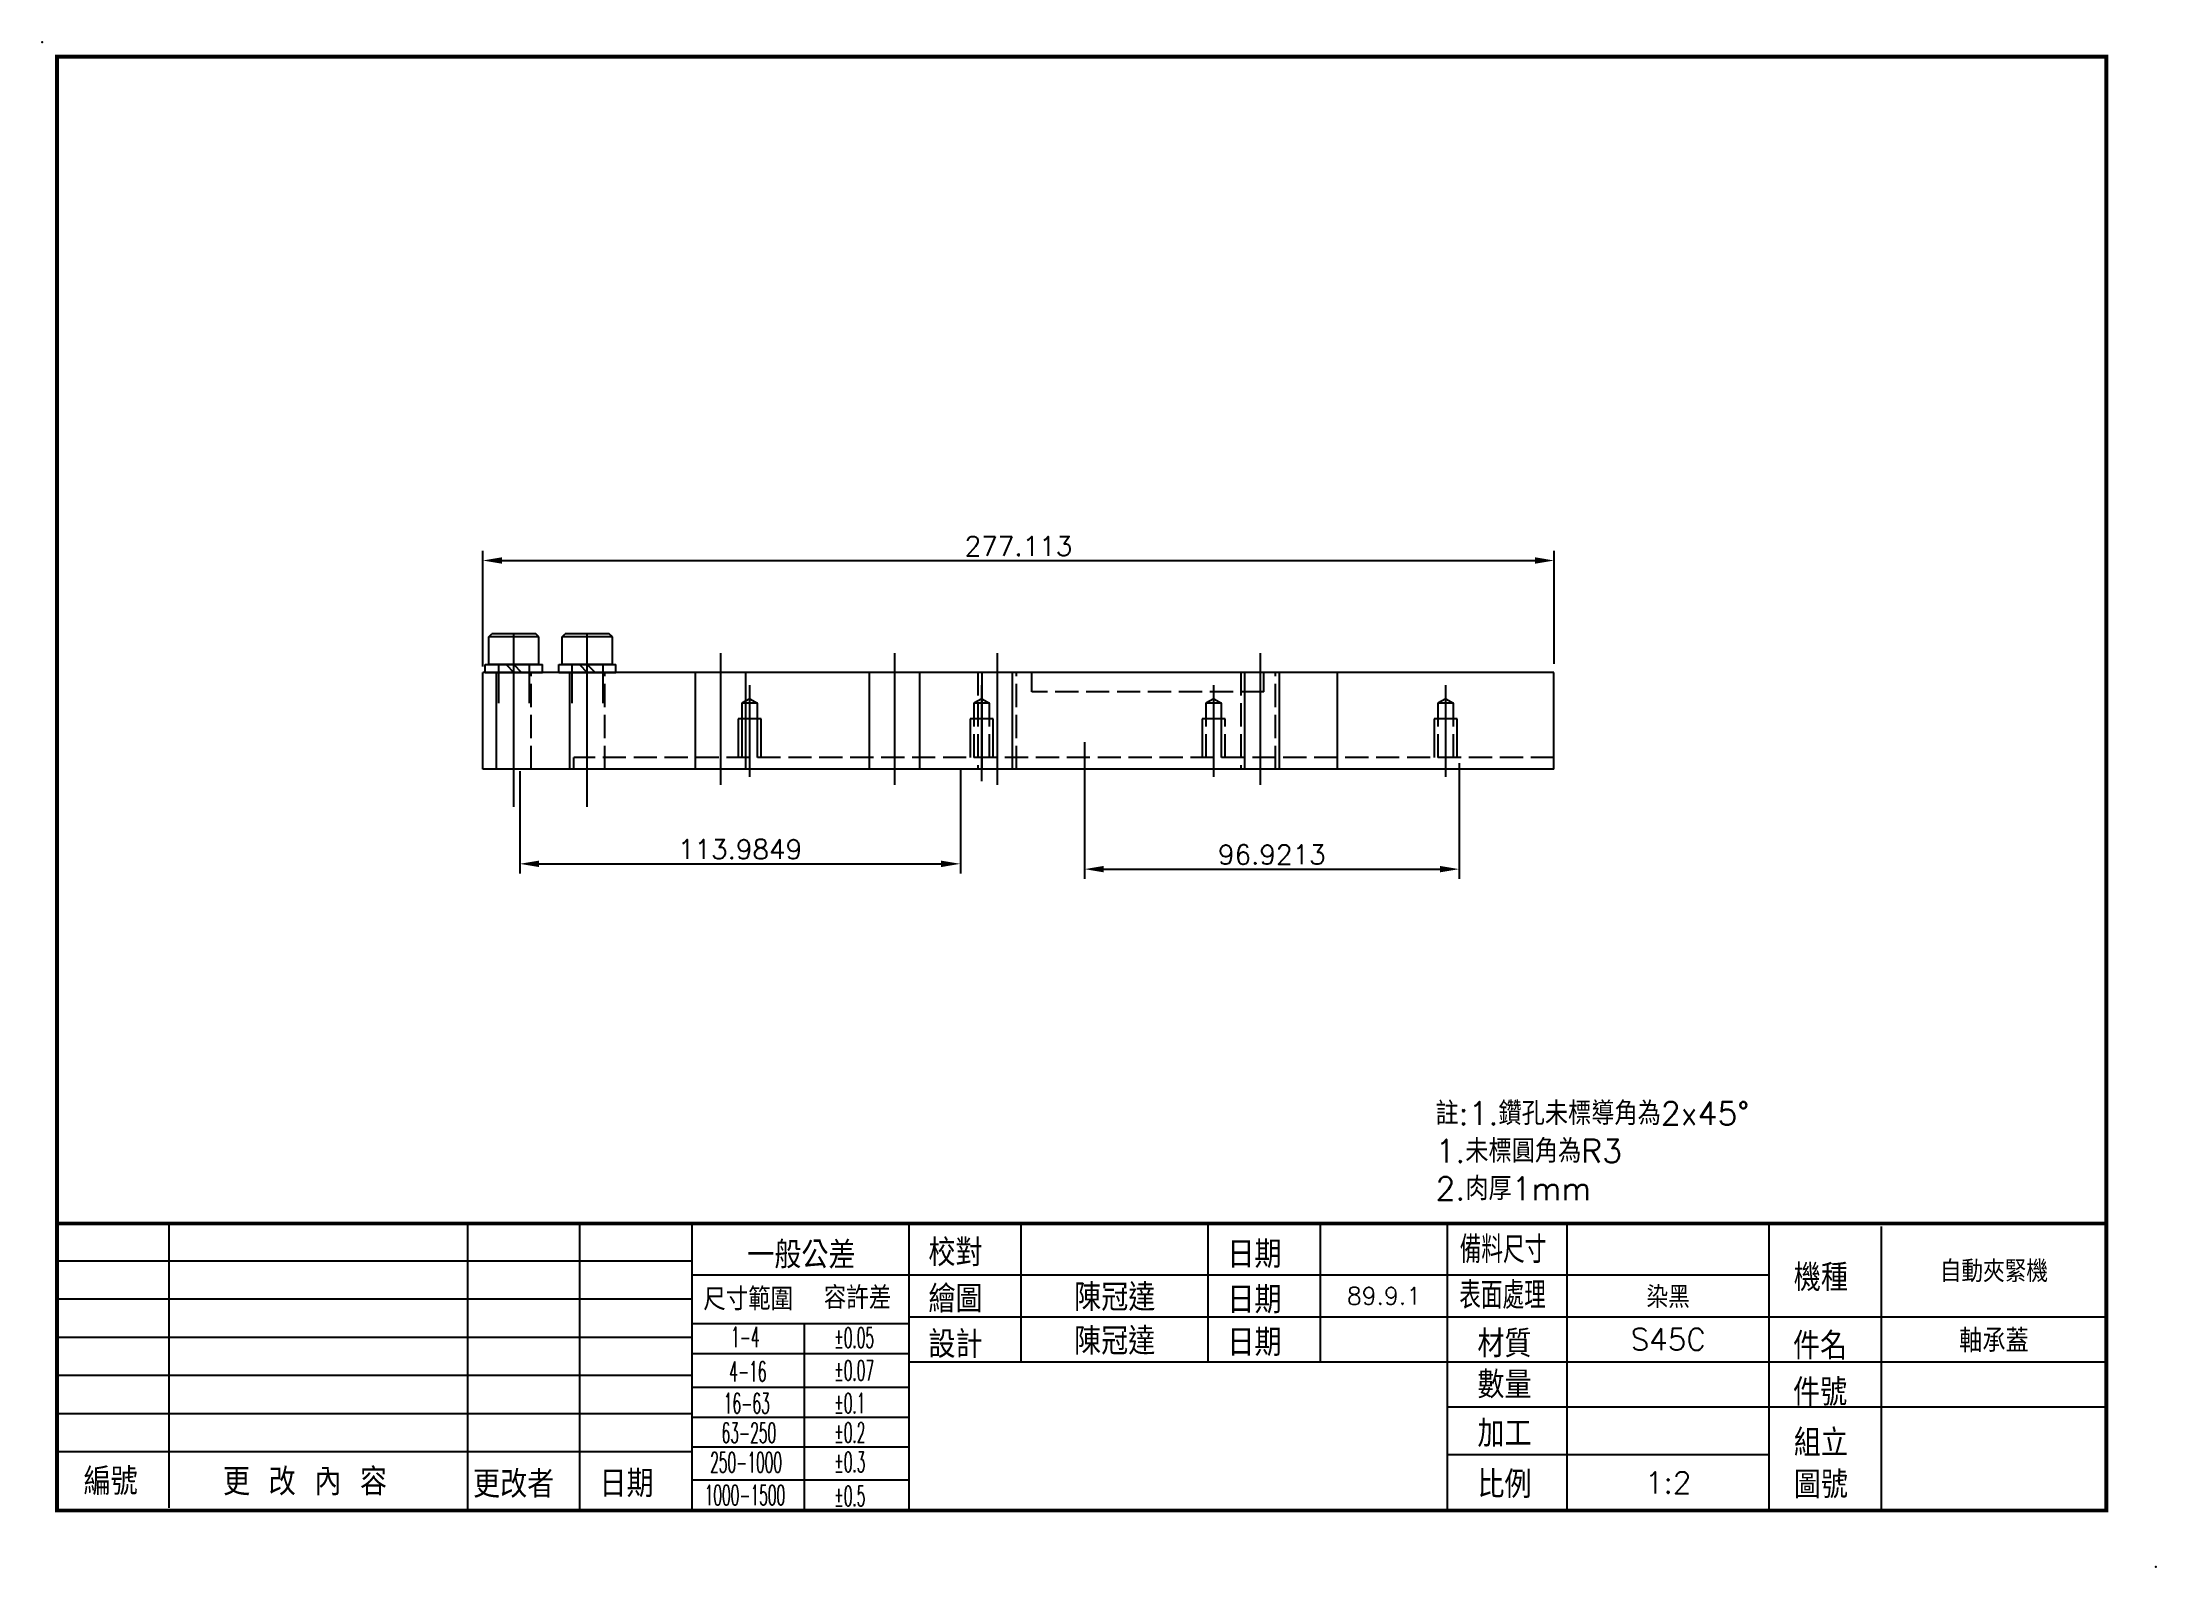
# Model space of a CAD drawing. Extents: x 33 to 580, y 658 to 1052.
import ezdxf
from ezdxf.enums import TextEntityAlignment as Align

# ---------------------------------------------------------------- set-up
doc = ezdxf.new("R2010")
doc.units = 0
doc.header["$LTSCALE"] = 2
doc.header["$MEASUREMENT"] = 0
doc.linetypes.add('CENTER', pattern=[22, 20, -1, 0, -1])
doc.linetypes.add('DASHED', pattern=[4, 3, -1])
doc.layers.get('0').update_dxf_attribs({"linetype": 'CONTINUOUS'})
doc.layers.get('DEFPOINTS').update_dxf_attribs({"linetype": 'CONTINUOUS'})
for name, color, linetype in [('BORDER', 7, 'CONTINUOUS'), ('DIM', 2, 'CONTINUOUS'), ('SHEET', 7, 'CONTINUOUS'), ('TEXT', 4, 'CONTINUOUS')]:
    doc.layers.add(name, color=color, linetype=linetype)
doc.styles.add('CHINA', font='romans.shx', dxfattribs={"bigfont": 'chineset.shx'})
doc.styles.add('ROMANS', font='romans', dxfattribs={"width": 0.5})
doc.styles.get("Standard").update_dxf_attribs({"font": 'txt.shx', "bigfont": 'chineset.shx'})
doc.dimstyles.get("Standard").update_dxf_attribs({"dimtxt": 0.18, "dimasz": 0.18, "dimexe": 0.18, "dimexo": 0.0625, "dimgap": 0.09, "dimtad": 0, "dimtih": 1, "dimtoh": 1, "dimdec": 4, "dimzin": 0, "dimtxsty": 'STANDARD', "dimcen": 0.09, "dimazin": 3, "dimtfac": 1, "dimtdec": 4, "dimtofl": 0, "dimtmove": 0, "dimatfit": 3, "dimtolj": 1, "dimtzin": 0})

# ---------------------------------------------------------------- blocks, each defined once
blk = doc.blocks.new('A4')
for p in [(-134.41, 77.3), (138.88, -119.82)]:
    blk.add_point(p)
at = {"layer": 'SHEET'}
for p, q in [((-117.99, -112.19), (-117.99, -75.44)), ((-79.39, -112.56), (-79.39, -75.44)), ((-64.88, -112.56), (-64.88, -75.44)), ((-50.37, -112.56), (-50.37, -75.44)), ((-22.32, -112.56), (-22.32, -75.44)), ((-7.82, -93.33), (-7.82, -75.44)), ((16.36, -93.33), (16.36, -75.44)), ((30.87, -93.33), (30.87, -75.44)), ((47.31, -112.56), (47.31, -75.44)), ((62.79, -112.56), (62.79, -75.44)), ((88.9, -112.56), (88.9, -75.44)), ((103.41, -112.56), (103.41, -75.81)), ((-132.5, -80.27), (-50.37, -80.27)), ((-50.37, -82.1), (88.9, -82.1)), ((-132.5, -85.2), (-50.37, -85.2)), ((-132.5, -90.14), (-50.37, -90.14)), ((-50.37, -88.39), (-22.32, -88.39)), ((-35.86, -112.56), (-35.86, -88.39)), ((-22.32, -87.52), (132.5, -87.52)), ((-50.37, -92.25), (-22.32, -92.25)), ((-132.5, -95.07), (-50.37, -95.07)), ((-22.32, -93.33), (132.5, -93.33)), ((-50.37, -96.61), (-22.32, -96.61)), ((-132.5, -100), (-50.37, -100)), ((-50.37, -100.48), (-22.32, -100.48)), ((47.31, -99.13), (132.5, -99.13)), ((-132.5, -104.93), (-50.37, -104.93)), ((-50.37, -104.34), (-22.32, -104.34)), ((47.31, -105.31), (88.9, -105.31)), ((-50.37, -108.59), (-22.32, -108.59))]:
    blk.add_line(p, q, dxfattribs=at)
at = {"layer": 'SHEET', "const_width": 0.5}
blk.add_lwpolyline([(-132.5, -112.56), (-132.5, 75.44), (132.5, 75.44), (132.5, -112.56)], close=True, dxfattribs=at)
blk.add_lwpolyline([(-132.5, -75.44), (132.5, -75.44)], dxfattribs=at)
at = {"layer": 'SHEET', "color": 2, "style": 'CHINA'}
blk.add_text('一般公差', height=3.5, dxfattribs=at).set_placement((-36.25, -79.33), align=Align.MIDDLE)
for s, height, p in [('校對', 3.5, (-19.82, -80.96)), ('日期', 3.5, (18.84, -81.18)), ('機種', 3.5, (92.08, -84.19)), ('尺寸範圍', 2.901, (-48.93, -86.66)), ('容許差', 2.901, (-33.34, -86.48)), ('繪圖', 3.5, (-19.82, -86.95)), ('日期', 3.5, (18.84, -87.06)), ('設計', 3.5, (-19.82, -92.82)), ('日期', 3.5, (18.84, -92.58)), ('材質', 3.5, (51.17, -92.74)), ('件名', 3.5, (91.98, -93.02)), ('數量', 3.5, (51.17, -98.05)), ('件號', 3.5, (91.98, -99.02)), ('加工', 3.5, (51.17, -104.35)), ('組立', 3.5, (92.08, -105.55)), ('編號', 3.5, (-129.06, -110.55)), ('更 改 內 容', 3.5, (-111.03, -110.59)), ('更改者', 3.5, (-78.7, -110.9)), ('日期', 3.5, (-62.36, -110.83)), ('比例', 3.5, (51.17, -110.93)), ('圖號', 3.5, (92.08, -110.97))]:
    blk.add_text(s, height=height, dxfattribs=at).set_placement(p)
at = {"layer": 'SHEET', "color": 2}
for s, height, style, width, p in [('備料尺寸', 3.5, 'CHINA', 0.8, (48.88, -80.56)), ('表面處理', 3.5, 'CHINA', 0.8, (48.82, -86.47)), ('1-4', 2.611, 'ROMANS', 0.5, (-45.35, -91.42)), ('%%p0.05', 2.611, 'ROMANS', 0.5, (-32, -91.52)), ('4-16', 2.611, 'ROMANS', 0.5, (-45.57, -95.88)), ('%%p0.07', 2.611, 'ROMANS', 0.5, (-32, -95.75)), ('16-63', 2.611, 'ROMANS', 0.5, (-46.27, -99.99)), ('%%p0.1', 2.611, 'ROMANS', 0.5, (-32, -99.98)), ('63-250', 2.611, 'ROMANS', 0.5, (-46.56, -103.81)), ('%%p0.2', 2.611, 'ROMANS', 0.5, (-32, -103.78)), ('250-1000', 2.611, 'ROMANS', 0.5, (-48.04, -107.62)), ('%%p0.3', 2.611, 'ROMANS', 0.5, (-32, -107.59)), ('1000-1500', 2.611, 'ROMANS', 0.5, (-48.75, -111.87)), ('%%p0.5', 2.611, 'ROMANS', 0.5, (-32, -111.98))]:
    blk.add_text(s, height=height, dxfattribs=dict(at, style=style, width=width)).set_placement(p)
blk = doc.blocks.new('A4TZT')
at = {"layer": 'DIM', "color": 2, "linetype": 'CONTINUOUS', "style": 'CHINA'}
for tag, height, p in [('ITEM', 2.8, (117.95, -81.48)), ('DRAWER', 3.5, (4.27, -84.81)), ('DATE1', 2.24, (39.09, -84.81)), ('SURFACE', 2.8, (75.84, -84.81)), ('DESIGNER', 3.5, (4.26, -90.48)), ('DATE2', 2.24, (39.09, -90.43)), ('MATERIAL', 2.8, (75.84, -90.43)), ('PARTNAME', 3, (117.95, -90.43)), ('QTY', 2.8, (75.84, -96.23)), ('PNUM', 2.8, (117.95, -96.23)), ('COMPANY', 5.2, (12.49, -102.95)), ('COMNO', 2.8, (117.95, -105.85)), ('SCALE', 2.8, (75.84, -108.94))]:
    blk.add_attdef(tag, text='', height=height, dxfattribs=at).set_placement(p, align=Align.MIDDLE)
blk = doc.blocks.new('*D3')
at = {"layer": 'DEFPOINTS', "color": 0}
for p in [(424.03, 918.44), (146.92, 889.79), (424.03, 890.48)]:
    blk.add_point(p, dxfattribs=at)
at = {"layer": 'DIM', "color": 0}
for p, q in [((146.92, 891.04), (146.92, 920.94)), ((151.92, 918.44), (419.03, 918.44)), ((424.03, 891.73), (424.03, 920.94))]:
    blk.add_line(p, q, dxfattribs=at)
for points in [[(151.92, 919.28), (151.92, 917.61), (146.92, 918.44)], [(419.03, 919.28), (419.03, 917.61), (424.03, 918.44)]]:
    blk.add_solid(points, dxfattribs=at)
at = {"layer": 'DIM', "color": 0, "insert": (285.48, 922.19), "char_height": 5, "attachment_point": 5}
blk.add_mtext('\\A1;277.113', dxfattribs=at)
blk = doc.blocks.new('*D4')
at = {"layer": 'DEFPOINTS', "color": 0}
for p in [(156.48, 865.24), (270.46, 865.92), (270.46, 840)]:
    blk.add_point(p, dxfattribs=at)
at = {"layer": 'DIM', "color": 0}
for p, q in [((156.48, 863.99), (156.48, 837.5)), ((270.46, 864.67), (270.46, 837.5)), ((161.48, 840), (265.46, 840))]:
    blk.add_line(p, q, dxfattribs=at)
for points in [[(161.48, 840.83), (161.48, 839.16), (156.48, 840)], [(265.46, 840.83), (265.46, 839.16), (270.46, 840)]]:
    blk.add_solid(points, dxfattribs=at)
at = {"layer": 'DIM', "color": 0, "insert": (213.47, 843.75), "char_height": 5, "attachment_point": 5}
blk.add_mtext('\\A1;113.9849', dxfattribs=at)
blk = doc.blocks.new('*D5')
at = {"layer": 'DEFPOINTS', "color": 0}
for p in [(302.54, 872.74), (399.46, 867.28), (399.46, 838.63)]:
    blk.add_point(p, dxfattribs=at)
at = {"layer": 'DIM', "color": 0}
for p, q in [((302.54, 871.49), (302.54, 836.13)), ((399.46, 866.03), (399.46, 836.13)), ((307.54, 838.63), (394.46, 838.63))]:
    blk.add_line(p, q, dxfattribs=at)
for points in [[(307.54, 839.46), (307.54, 837.8), (302.54, 838.63)], [(394.46, 839.46), (394.46, 837.8), (399.46, 838.63)]]:
    blk.add_solid(points, dxfattribs=at)
at = {"layer": 'DIM', "color": 0, "insert": (351, 842.38), "char_height": 5, "attachment_point": 5}
blk.add_mtext('\\A1;96.9213', dxfattribs=at)

msp = doc.modelspace()

# ---------------------------------------------------------------- linework, layer by layer
at = {"color": 7, "linetype": 'CONTINUOUS'}
for p, q in [((148.46516, 898.71882), (149.26516, 899.51882)), ((148.46516, 891.51882), (148.46516, 898.71882)), ((161.46516, 898.71881), (148.46516, 898.71882)), ((160.66516, 899.51882), (149.26516, 899.51882)), ((154.96515, 854.7385), (154.96515, 899.29913)), ((161.46516, 898.71881), (160.66516, 899.51882)), ((161.46516, 891.51882), (161.46516, 898.71881)), ((167.46515, 898.71882), (168.26515, 899.51882)), ((180.46515, 898.71882), (167.46515, 898.71882)), ((167.46515, 891.51882), (167.46515, 898.71882)), ((179.66515, 899.51882), (168.26515, 899.51882)), ((173.96515, 854.7385), (173.96515, 899.29913)), ((180.46515, 898.71882), (179.66515, 899.51882)), ((180.46515, 891.51882), (180.46515, 898.71882)), ((147.56515, 889.51882), (147.56515, 891.51882)), ((147.56515, 891.51882), (162.36515, 891.51882)), ((161.46516, 891.51882), (148.46516, 891.51882)), ((150.96516, 891.51882), (150.96516, 881.51882)), ((152.96515, 891.51882), (154.96515, 889.51882)), ((154.96516, 891.51882), (156.96516, 889.51882)), ((158.96516, 891.51882), (158.96516, 881.51882)), ((162.36515, 889.51882), (162.36515, 891.51882)), ((166.56515, 889.51882), (166.56515, 891.51882)), ((166.56515, 891.51882), (181.36515, 891.51882)), ((180.46515, 891.51882), (167.46515, 891.51882)), ((169.96515, 891.51882), (169.96515, 881.51882)), ((171.96515, 891.51882), (173.96515, 889.51882)), ((173.96516, 891.51882), (175.96516, 889.51882)), ((177.96515, 891.51882), (177.96515, 881.51882)), ((181.36515, 889.51882), (181.36515, 891.51882)), ((208.46513, 860.46272), (208.46513, 894.51882)), ((253.46513, 860.46272), (253.46513, 894.51882)), ((146.96513, 864.51882), (146.96513, 889.51882)), ((423.9651, 889.51882), (146.96513, 889.51882)), ((147.56515, 889.51882), (162.36515, 889.51882)), ((150.46513, 864.51882), (150.46513, 889.51882)), ((166.56515, 889.51882), (181.36515, 889.51882)), ((169.46513, 864.51882), (169.46513, 889.51882)), ((201.96513, 864.51882), (201.96513, 889.51882)), ((214.96513, 864.51882), (214.96513, 889.51882)), ((215.9651, 862.51882), (215.9651, 886.23664)), ((246.96513, 864.51882), (246.96513, 889.51882)), ((259.96513, 864.51882), (259.96513, 889.51882)), ((275.96513, 889.51882), (275.96513, 864.51882)), ((283.96513, 864.51882), (283.96513, 889.51882)), ((335.9651, 862.51882), (335.9651, 886.23664)), ((343.96513, 889.51882), (343.96513, 864.51882)), ((348.9651, 884.51882), (348.9651, 889.51882)), ((352.96513, 864.51882), (352.96513, 889.51882)), ((367.96513, 864.51882), (367.96513, 889.51882)), ((395.9651, 862.51882), (395.9651, 886.23664)), ((423.9651, 864.51882), (423.9651, 889.51882)), ((215.9651, 882.67352), (213.9651, 881.51882)), ((213.9651, 881.51882), (213.9651, 867.51882)), ((217.9651, 881.51882), (213.9651, 881.51882)), ((217.9651, 867.51882), (217.9651, 881.51882)), ((275.9651, 882.67352), (273.9651, 881.51882)), ((277.9651, 881.51882), (273.9651, 881.51882)), ((335.9651, 882.67352), (333.9651, 881.51882)), ((337.9651, 881.51882), (333.9651, 881.51882)), ((337.9651, 867.51882), (337.9651, 881.51882)), ((395.9651, 882.67352), (393.9651, 881.51882)), ((397.9651, 881.51882), (393.9651, 881.51882)), ((212.9651, 877.51882), (212.9651, 867.51882)), ((218.9651, 877.51882), (212.9651, 877.51882)), ((218.9651, 867.51882), (218.9651, 877.51882)), ((272.9651, 877.51882), (272.9651, 867.51882)), ((278.9651, 867.51882), (278.9651, 877.51882)), ((332.9651, 877.51882), (332.9651, 867.51882)), ((392.9651, 877.51882), (392.9651, 867.51882)), ((398.9651, 867.51882), (398.9651, 877.51882)), ((423.9651, 864.51882), (146.96513, 864.51882)), ((170.46513, 864.51882), (170.46513, 867.51882))]:
    msp.add_line(p, q, dxfattribs=at)
at = {"color": 1, "linetype": 'CENTER'}
for p, q in [((279.96513, 894.51882), (279.96513, 860.46272)), ((347.96513, 894.51882), (347.96513, 860.46272)), ((275.9651, 861.35473), (275.9651, 886.23664))]:
    msp.add_line(p, q, dxfattribs=at)
at = {"color": 3, "linetype": 'DASHED'}
for p, q in [((159.46513, 864.51882), (159.46513, 889.51882)), ((178.46513, 864.51882), (178.46513, 889.51882)), ((274.96513, 889.51882), (274.96513, 864.51882)), ((284.96513, 864.51882), (284.96513, 889.51882)), ((288.9651, 884.51882), (288.9651, 889.51882)), ((342.96513, 889.51882), (342.96513, 864.51882)), ((351.96513, 864.51882), (351.96513, 889.51882)), ((215.96516, 882.67352), (217.96515, 881.51881)), ((273.9651, 881.51882), (273.9651, 867.51882)), ((275.96516, 882.67352), (277.96515, 881.51881)), ((277.9651, 867.51882), (277.9651, 881.51882)), ((348.9651, 884.51882), (288.9651, 884.51882)), ((333.9651, 881.51882), (333.9651, 867.51882)), ((335.96516, 882.67352), (337.96515, 881.51881)), ((393.9651, 881.51882), (393.9651, 867.51882)), ((395.96516, 882.67352), (397.96515, 881.51881)), ((397.9651, 867.51882), (397.9651, 881.51882)), ((278.9651, 877.51882), (272.9651, 877.51882)), ((338.9651, 877.51882), (332.9651, 877.51882)), ((338.9651, 867.51882), (338.9651, 877.51882)), ((398.9651, 877.51882), (392.9651, 877.51882)), ((423.9651, 867.51882), (170.46513, 867.51882))]:
    msp.add_line(p, q, dxfattribs=at)

# ---------------------------------------------------------------- block references
at = {"layer": 'BORDER', "xscale": 2, "yscale": 2, "zscale": 2}
msp.add_blockref('A4', (301.82889, 897.86694), dxfattribs=at)
at = {"layer": 'BORDER'}
ref = msp.add_blockref('A4TZT', (301.82889, 897.86694), dxfattribs=dict(at, xscale=2, yscale=2, zscale=2))
ref.add_attrib('DRAWER', '陳冠達', dxfattribs={"layer": 'DIM', "color": 2, "linetype": 'CONTINUOUS', "height": 7, "style": 'CHINA'}).set_placement((310.37531, 728.24285), align=Align.MIDDLE)
ref.add_attrib('DESIGNER', '陳冠達', dxfattribs={"layer": 'DIM', "color": 2, "linetype": 'CONTINUOUS', "height": 7, "style": 'CHINA'}).set_placement((310.34948, 716.91288), align=Align.MIDDLE)
ref.add_attrib('DATE1', '89.9.1', dxfattribs={"layer": 'DIM', "color": 2, "linetype": 'CONTINUOUS', "height": 4.48, "style": 'CHINA'}).set_placement((380.01034, 728.24285), align=Align.MIDDLE)
ref.add_attrib('SURFACE', '染黑', dxfattribs={"layer": 'DIM', "color": 2, "linetype": 'CONTINUOUS', "height": 5.6, "style": 'CHINA'}).set_placement((453.51399, 728.24285), align=Align.MIDDLE)
ref.add_attrib('MATERIAL', 'S45C', dxfattribs={"layer": 'DIM', "color": 2, "linetype": 'CONTINUOUS', "height": 5.6, "style": 'CHINA'}).set_placement((453.51399, 717.01485), align=Align.MIDDLE)
ref.add_attrib('SCALE', '1:2', dxfattribs={"layer": 'DIM', "color": 2, "linetype": 'CONTINUOUS', "height": 5.6, "style": 'CHINA'}).set_placement((453.51399, 679.99092), align=Align.MIDDLE)
ref.add_attrib('PARTNAME', '軸承蓋', dxfattribs={"layer": 'DIM', "color": 2, "linetype": 'CONTINUOUS', "height": 6, "style": 'CHINA'}).set_placement((537.73531, 717.01485), align=Align.MIDDLE)
ref.add_attrib('ITEM', '自動夾緊機', dxfattribs={"layer": 'DIM', "color": 2, "linetype": 'CONTINUOUS', "height": 5.6, "style": 'CHINA'}).set_placement((537.73531, 734.90719), align=Align.MIDDLE)

# ---------------------------------------------------------------- texts
at = {"layer": 'TEXT'}
for s, p in [('註:1.鑽孔未標導角為2x45%%D', (393.32, 772.46129)), ('1.未標圓角為R3', (393.32, 762.74129)), ('2.肉厚1mm', (393.32, 753.02129))]:
    msp.add_text(s, height=6, dxfattribs=at).set_placement(p)

# ---------------------------------------------------------------- dimensions: what is measured, and where the dimension line sits
at = {"layer": 'DIM'}
for base, p1, p2, picture, middle in [((424.0345, 918.44464), (146.92147, 889.7937), (424.0345, 890.47587), '*D3', (285.47798, 922.19464)), ((399.4629, 838.63131), (302.54159, 872.73957), (399.4629, 867.28225), '*D5', (351.00225, 842.38131)), ((270.46201, 839.99564), (156.47709, 865.23575), (270.46201, 865.91792), '*D4', (213.46955, 843.74564))]:
    dim = msp.add_linear_dim(base=base, p1=p1, p2=p2, dimstyle='STANDARD', override={"dimscale": 2, "dimtxt": 2.5, "dimasz": 2.5, "dimexe": 1.25, "dimexo": 0.625, "dimgap": 0.625, "dimtad": 1, "dimtih": 0, "dimtoh": 0, "dimzin": 8, "dimlunit": 6, "dimcen": 2.5, "dimtdec": 8, "dimtofl": 1}, dxfattribs=at)
    dim.commit()
    dim.dimension.update_dxf_attribs({"geometry": picture, "text_midpoint": middle})

doc.saveas('drawing.dxf')
